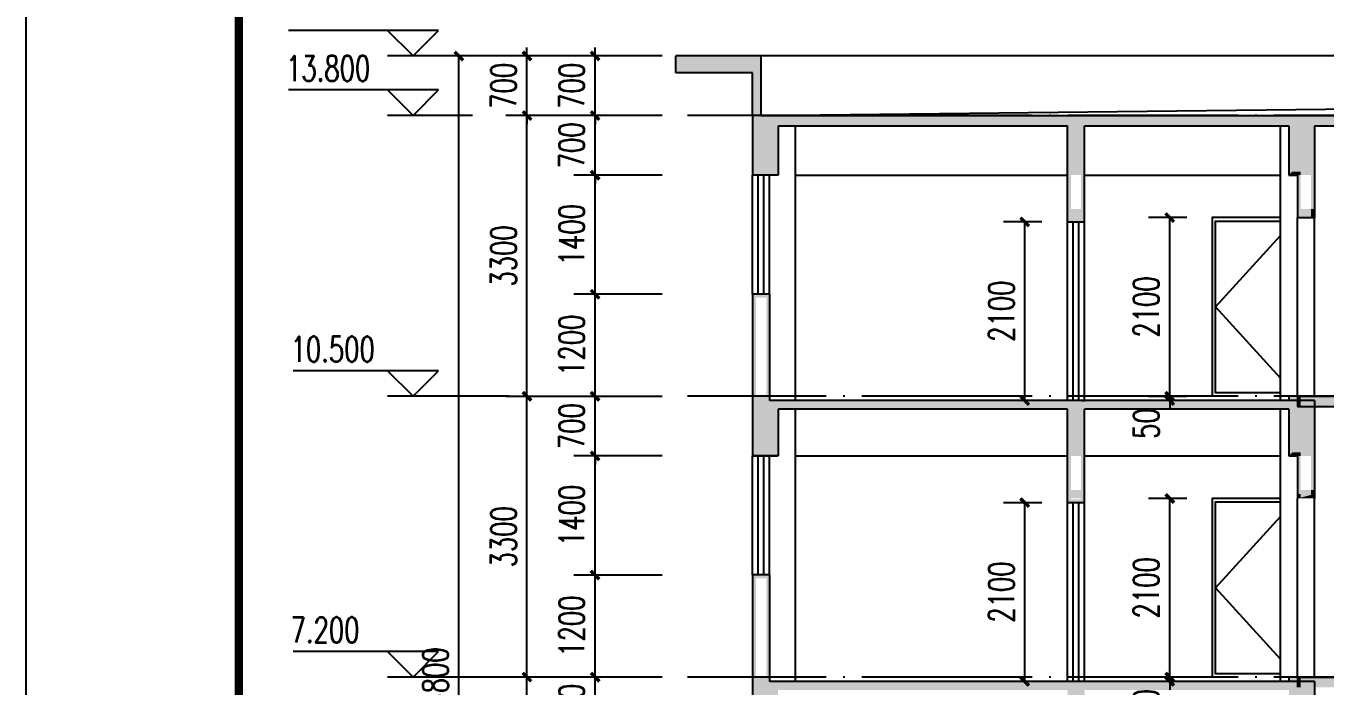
# Model space of a CAD drawing. Extents: x 5904849 to 6011887, y -826029 to -177002.
# Drawn here: x 5904849 to 5920110, y -695961 to -688203 of the extents above; entities that cross this region are included whole.
import ezdxf

# ---------------------------------------------------------------- set-up
doc = ezdxf.new("R2010")
doc.units = 0
doc.header["$LTSCALE"] = 1000
doc.header["$MEASUREMENT"] = 0
doc.linetypes.add('DOTE', pattern=[2.42, 2, -0.2, 0.02, -0.2])
doc.layers.get('0').update_dxf_attribs({"linetype": 'CONTINUOUS'})
doc.layers.get('Defpoints').update_dxf_attribs({"linetype": 'CONTINUOUS'})
for name, color, linetype in [('DIM_ELEV', 3, 'CONTINUOUS'), ('DOTE', 252, 'CONTINUOUS'), ('PUB_DIM', 3, 'CONTINUOUS'), ('PUB_TEXT', 7, 'CONTINUOUS'), ('PUB_TITLE', 4, 'CONTINUOUS'), ('PUB_WALL', 9, 'CONTINUOUS'), ('WALL', 2, 'CONTINUOUS'), ('WINDOW', 4, 'CONTINUOUS'), ('填充', 251, 'CONTINUOUS')]:
    doc.layers.add(name, color=color, linetype=linetype)
doc.styles.add('_TCH_DIM', font='SIMPLEX', dxfattribs={"bigfont": 'GBCBIG'})
doc.styles.add('_TCH_DIM_T3', font='SIMPLEX', dxfattribs={"width": 0.705882, "bigfont": 'GBCBIG'})
doc.dimstyles.new('_TCH_ARCH&&100', dxfattribs={"dimtxt": 297.5, "dimasz": 100, "dimexe": 250, "dimexo": 300, "dimgap": 126.25, "dimtad": 1, "dimdec": 0, "dimzin": 0, "dimdsep": 46, "dimtxsty": '_TCH_DIM_T3', "dimblk": 'ARCHTICK', "dimcen": 0.09, "dimclrt": 7, "dimazin": 2, "dimtfac": 1, "dimtdec": 0, "dimtix": 1, "dimtmove": 2, "dimatfit": 3, "dimfxl": 0, "dimtolj": 1, "dimtzin": 0, "dimarcsym": 0})

# ---------------------------------------------------------------- blocks, each defined once
blk = doc.blocks.new('_ArchTick')
at = {"color": 0, "linetype": 'ByBlock', "const_width": 0.4}
blk.add_lwpolyline([(-0.5, -0.5), (0.5, 0.5)], dxfattribs=at)
blk = doc.blocks.new('*D599')
at = {"layer": 'Defpoints', "color": 0}
for p in [(5918286, -695856), (5918788, -695856), (5918788, -695906)]:
    blk.add_point(p, dxfattribs=at)
at = {"layer": 'PUB_DIM', "color": 0, "lineweight": -2}
for p, q in [((5918488, -695856), (5918036, -695856)), ((5918286, -695856), (5918286, -695756)), ((5918286, -695906), (5918286, -695856)), ((5918488, -695906), (5918036, -695906)), ((5918286, -695906), (5918286, -696006))]:
    blk.add_line(p, q, dxfattribs=at)
at = {"layer": 'PUB_DIM', "color": 0, "lineweight": -2, "xscale": 100, "yscale": 100, "zscale": 100}
for p, rotation in [((5918286, -695856), 270), ((5918286, -695906), 90)]:
    blk.add_blockref('_ArchTick', p, dxfattribs=dict(at, rotation=rotation))
at = {"layer": 'PUB_DIM', "color": 7, "insert": (5918011, -696176), "char_height": 297.5, "attachment_point": 5, "rotation": 90, "style": '_TCH_DIM_T3'}
blk.add_mtext('\\A1;50', dxfattribs=at)
blk = doc.blocks.new('*D600')
at = {"layer": 'Defpoints', "color": 0}
for p in [(5918286, -693756), (5918788, -693756), (5918788, -695856)]:
    blk.add_point(p, dxfattribs=at)
at = {"layer": 'PUB_DIM', "color": 0, "lineweight": -2}
for p, q in [((5918488, -693756), (5918036, -693756)), ((5918286, -695856), (5918286, -693756)), ((5918488, -695856), (5918036, -695856))]:
    blk.add_line(p, q, dxfattribs=at)
at = {"layer": 'PUB_DIM', "color": 0, "lineweight": -2, "xscale": 100, "yscale": 100, "zscale": 100}
for p, rotation in [((5918286, -693756), 90), ((5918286, -695856), 270)]:
    blk.add_blockref('_ArchTick', p, dxfattribs=dict(at, rotation=rotation))
at = {"layer": 'PUB_DIM', "color": 7, "insert": (5918011, -694806), "char_height": 297.5, "attachment_point": 5, "rotation": 90, "style": '_TCH_DIM_T3'}
blk.add_mtext('\\A1;2100', dxfattribs=at)
blk = doc.blocks.new('*D601')
at = {"layer": 'Defpoints', "color": 0}
for p in [(5918286, -692556), (5918788, -692556), (5918788, -692606)]:
    blk.add_point(p, dxfattribs=at)
at = {"layer": 'PUB_DIM', "color": 0, "lineweight": -2}
for p, q in [((5918286, -692556), (5918286, -692456)), ((5918488, -692556), (5918036, -692556)), ((5918488, -692606), (5918036, -692606)), ((5918286, -692606), (5918286, -692556)), ((5918286, -692606), (5918286, -692706))]:
    blk.add_line(p, q, dxfattribs=at)
at = {"layer": 'PUB_DIM', "color": 0, "lineweight": -2, "xscale": 100, "yscale": 100, "zscale": 100}
for p, rotation in [((5918286, -692556), 270), ((5918286, -692606), 90)]:
    blk.add_blockref('_ArchTick', p, dxfattribs=dict(at, rotation=rotation))
at = {"layer": 'PUB_DIM', "color": 7, "insert": (5918011, -692876), "char_height": 297.5, "attachment_point": 5, "rotation": 90, "style": '_TCH_DIM_T3'}
blk.add_mtext('\\A1;50', dxfattribs=at)
blk = doc.blocks.new('*D602')
at = {"layer": 'Defpoints', "color": 0}
for p in [(5918286, -690456), (5918788, -690456), (5918788, -692556)]:
    blk.add_point(p, dxfattribs=at)
at = {"layer": 'PUB_DIM', "color": 0, "lineweight": -2}
for p, q in [((5918488, -690456), (5918036, -690456)), ((5918286, -692556), (5918286, -690456)), ((5918488, -692556), (5918036, -692556))]:
    blk.add_line(p, q, dxfattribs=at)
at = {"layer": 'PUB_DIM', "color": 0, "lineweight": -2, "xscale": 100, "yscale": 100, "zscale": 100}
for p, rotation in [((5918286, -690456), 90), ((5918286, -692556), 270)]:
    blk.add_blockref('_ArchTick', p, dxfattribs=dict(at, rotation=rotation))
at = {"layer": 'PUB_DIM', "color": 7, "insert": (5918011, -691506), "char_height": 297.5, "attachment_point": 5, "rotation": 90, "style": '_TCH_DIM_T3'}
blk.add_mtext('\\A1;2100', dxfattribs=at)
blk = doc.blocks.new('*D607')
at = {"layer": 'Defpoints', "color": 0}
for p in [(5916583, -693806), (5917085, -693806), (5917085, -695906)]:
    blk.add_point(p, dxfattribs=at)
at = {"layer": 'PUB_DIM', "color": 0, "lineweight": -2}
for p, q in [((5916785, -693806), (5916333, -693806)), ((5916583, -695906), (5916583, -693806)), ((5916785, -695906), (5916333, -695906))]:
    blk.add_line(p, q, dxfattribs=at)
at = {"layer": 'PUB_DIM', "color": 0, "lineweight": -2, "xscale": 100, "yscale": 100, "zscale": 100}
for p, rotation in [((5916583, -693806), 90), ((5916583, -695906), 270)]:
    blk.add_blockref('_ArchTick', p, dxfattribs=dict(at, rotation=rotation))
at = {"layer": 'PUB_DIM', "color": 7, "insert": (5916308, -694856), "char_height": 297.5, "attachment_point": 5, "rotation": 90, "style": '_TCH_DIM_T3'}
blk.add_mtext('\\A1;2100', dxfattribs=at)
blk = doc.blocks.new('*D608')
at = {"layer": 'Defpoints', "color": 0}
for p in [(5916583, -690506), (5917085, -690506), (5917085, -692606)]:
    blk.add_point(p, dxfattribs=at)
at = {"layer": 'PUB_DIM', "color": 0, "lineweight": -2}
for p, q in [((5916785, -690506), (5916333, -690506)), ((5916583, -692606), (5916583, -690506)), ((5916785, -692606), (5916333, -692606))]:
    blk.add_line(p, q, dxfattribs=at)
at = {"layer": 'PUB_DIM', "color": 0, "lineweight": -2, "xscale": 100, "yscale": 100, "zscale": 100}
for p, rotation in [((5916583, -690506), 90), ((5916583, -692606), 270)]:
    blk.add_blockref('_ArchTick', p, dxfattribs=dict(at, rotation=rotation))
at = {"layer": 'PUB_DIM', "color": 7, "insert": (5916308, -691556), "char_height": 297.5, "attachment_point": 5, "rotation": 90, "style": '_TCH_DIM_T3'}
blk.add_mtext('\\A1;2100', dxfattribs=at)
blk = doc.blocks.new('*D641')
at = {"layer": 'Defpoints', "color": 0}
for p in [(5911535, -688556), (5912623, -688556), (5912623, -689256)]:
    blk.add_point(p, dxfattribs=at)
at = {"layer": 'PUB_DIM', "color": 0, "lineweight": -2}
for p, q in [((5912323, -688556), (5911285, -688556)), ((5911535, -688556), (5911535, -688456)), ((5911535, -689256), (5911535, -688556)), ((5912323, -689256), (5911285, -689256)), ((5911535, -689256), (5911535, -689356))]:
    blk.add_line(p, q, dxfattribs=at)
at = {"layer": 'PUB_DIM', "color": 0, "lineweight": -2, "xscale": 100, "yscale": 100, "zscale": 100}
for p, rotation in [((5911535, -688556), 270), ((5911535, -689256), 90)]:
    blk.add_blockref('_ArchTick', p, dxfattribs=dict(at, rotation=rotation))
at = {"layer": 'PUB_DIM', "color": 7, "insert": (5911260, -688906), "char_height": 297.5, "attachment_point": 5, "rotation": 90, "style": '_TCH_DIM_T3'}
blk.add_mtext('\\A1;700', dxfattribs=at)
blk = doc.blocks.new('*D642')
at = {"layer": 'Defpoints', "color": 0}
for p in [(5911535, -689256), (5912623, -689256), (5912623, -689956)]:
    blk.add_point(p, dxfattribs=at)
at = {"layer": 'PUB_DIM', "color": 0, "lineweight": -2}
for p, q in [((5911535, -689256), (5911535, -689156)), ((5912323, -689256), (5911285, -689256)), ((5911535, -689956), (5911535, -689256)), ((5912323, -689956), (5911285, -689956)), ((5911535, -689956), (5911535, -690056))]:
    blk.add_line(p, q, dxfattribs=at)
at = {"layer": 'PUB_DIM', "color": 0, "lineweight": -2, "xscale": 100, "yscale": 100, "zscale": 100}
for p, rotation in [((5911535, -689256), 270), ((5911535, -689956), 90)]:
    blk.add_blockref('_ArchTick', p, dxfattribs=dict(at, rotation=rotation))
at = {"layer": 'PUB_DIM', "color": 7, "insert": (5911260, -689606), "char_height": 297.5, "attachment_point": 5, "rotation": 90, "style": '_TCH_DIM_T3'}
blk.add_mtext('\\A1;700', dxfattribs=at)
blk = doc.blocks.new('*D643')
at = {"layer": 'Defpoints', "color": 0}
for p in [(5911535, -689956), (5912623, -689956), (5912623, -691356)]:
    blk.add_point(p, dxfattribs=at)
at = {"layer": 'PUB_DIM', "color": 0, "lineweight": -2}
for p, q in [((5912323, -689956), (5911285, -689956)), ((5911535, -691356), (5911535, -689956)), ((5912323, -691356), (5911285, -691356))]:
    blk.add_line(p, q, dxfattribs=at)
at = {"layer": 'PUB_DIM', "color": 0, "lineweight": -2, "xscale": 100, "yscale": 100, "zscale": 100}
for p, rotation in [((5911535, -689956), 90), ((5911535, -691356), 270)]:
    blk.add_blockref('_ArchTick', p, dxfattribs=dict(at, rotation=rotation))
at = {"layer": 'PUB_DIM', "color": 7, "insert": (5911260, -690656), "char_height": 297.5, "attachment_point": 5, "rotation": 90, "style": '_TCH_DIM_T3'}
blk.add_mtext('\\A1;1400', dxfattribs=at)
blk = doc.blocks.new('*D644')
at = {"layer": 'Defpoints', "color": 0}
for p in [(5911535, -691356), (5912623, -691356), (5912623, -692556)]:
    blk.add_point(p, dxfattribs=at)
at = {"layer": 'PUB_DIM', "color": 0, "lineweight": -2}
for p, q in [((5912323, -691356), (5911285, -691356)), ((5911535, -692556), (5911535, -691356)), ((5912323, -692556), (5911285, -692556))]:
    blk.add_line(p, q, dxfattribs=at)
at = {"layer": 'PUB_DIM', "color": 0, "lineweight": -2, "xscale": 100, "yscale": 100, "zscale": 100}
for p, rotation in [((5911535, -691356), 90), ((5911535, -692556), 270)]:
    blk.add_blockref('_ArchTick', p, dxfattribs=dict(at, rotation=rotation))
at = {"layer": 'PUB_DIM', "color": 7, "insert": (5911260, -691956), "char_height": 297.5, "attachment_point": 5, "rotation": 90, "style": '_TCH_DIM_T3'}
blk.add_mtext('\\A1;1200', dxfattribs=at)
blk = doc.blocks.new('*D645')
at = {"layer": 'Defpoints', "color": 0}
for p in [(5911535, -692556), (5912623, -692556), (5912623, -693256)]:
    blk.add_point(p, dxfattribs=at)
at = {"layer": 'PUB_DIM', "color": 0, "lineweight": -2}
for p, q in [((5911535, -692556), (5911535, -692456)), ((5912323, -692556), (5911285, -692556)), ((5911535, -693256), (5911535, -692556)), ((5912323, -693256), (5911285, -693256)), ((5911535, -693256), (5911535, -693356))]:
    blk.add_line(p, q, dxfattribs=at)
at = {"layer": 'PUB_DIM', "color": 0, "lineweight": -2, "xscale": 100, "yscale": 100, "zscale": 100}
for p, rotation in [((5911535, -692556), 270), ((5911535, -693256), 90)]:
    blk.add_blockref('_ArchTick', p, dxfattribs=dict(at, rotation=rotation))
at = {"layer": 'PUB_DIM', "color": 7, "insert": (5911260, -692906), "char_height": 297.5, "attachment_point": 5, "rotation": 90, "style": '_TCH_DIM_T3'}
blk.add_mtext('\\A1;700', dxfattribs=at)
blk = doc.blocks.new('*D646')
at = {"layer": 'Defpoints', "color": 0}
for p in [(5911535, -693256), (5912623, -693256), (5912623, -694656)]:
    blk.add_point(p, dxfattribs=at)
at = {"layer": 'PUB_DIM', "color": 0, "lineweight": -2}
for p, q in [((5912323, -693256), (5911285, -693256)), ((5911535, -694656), (5911535, -693256)), ((5912323, -694656), (5911285, -694656))]:
    blk.add_line(p, q, dxfattribs=at)
at = {"layer": 'PUB_DIM', "color": 0, "lineweight": -2, "xscale": 100, "yscale": 100, "zscale": 100}
for p, rotation in [((5911535, -693256), 90), ((5911535, -694656), 270)]:
    blk.add_blockref('_ArchTick', p, dxfattribs=dict(at, rotation=rotation))
at = {"layer": 'PUB_DIM', "color": 7, "insert": (5911260, -693956), "char_height": 297.5, "attachment_point": 5, "rotation": 90, "style": '_TCH_DIM_T3'}
blk.add_mtext('\\A1;1400', dxfattribs=at)
blk = doc.blocks.new('*D647')
at = {"layer": 'Defpoints', "color": 0}
for p in [(5911535, -694656), (5912623, -694656), (5912623, -695856)]:
    blk.add_point(p, dxfattribs=at)
at = {"layer": 'PUB_DIM', "color": 0, "lineweight": -2}
for p, q in [((5912323, -694656), (5911285, -694656)), ((5911535, -695856), (5911535, -694656)), ((5912323, -695856), (5911285, -695856))]:
    blk.add_line(p, q, dxfattribs=at)
at = {"layer": 'PUB_DIM', "color": 0, "lineweight": -2, "xscale": 100, "yscale": 100, "zscale": 100}
for p, rotation in [((5911535, -694656), 90), ((5911535, -695856), 270)]:
    blk.add_blockref('_ArchTick', p, dxfattribs=dict(at, rotation=rotation))
at = {"layer": 'PUB_DIM', "color": 7, "insert": (5911260, -695256), "char_height": 297.5, "attachment_point": 5, "rotation": 90, "style": '_TCH_DIM_T3'}
blk.add_mtext('\\A1;1200', dxfattribs=at)
blk = doc.blocks.new('*D648')
at = {"layer": 'Defpoints', "color": 0}
for p in [(5911535, -695856), (5912623, -695856), (5912623, -696556)]:
    blk.add_point(p, dxfattribs=at)
at = {"layer": 'PUB_DIM', "color": 0, "lineweight": -2}
for p, q in [((5912323, -695856), (5911285, -695856)), ((5911535, -695856), (5911535, -695756)), ((5911535, -696556), (5911535, -695856)), ((5912323, -696556), (5911285, -696556)), ((5911535, -696556), (5911535, -696656))]:
    blk.add_line(p, q, dxfattribs=at)
at = {"layer": 'PUB_DIM', "color": 0, "lineweight": -2, "xscale": 100, "yscale": 100, "zscale": 100}
for p, rotation in [((5911535, -695856), 270), ((5911535, -696556), 90)]:
    blk.add_blockref('_ArchTick', p, dxfattribs=dict(at, rotation=rotation))
at = {"layer": 'PUB_DIM', "color": 7, "insert": (5911260, -696206), "char_height": 297.5, "attachment_point": 5, "rotation": 90, "style": '_TCH_DIM_T3'}
blk.add_mtext('\\A1;700', dxfattribs=at)
blk = doc.blocks.new('*D655')
at = {"layer": 'Defpoints', "color": 0}
for p in [(5909935, -688556), (5912623, -688556), (5912623, -703356)]:
    blk.add_point(p, dxfattribs=at)
at = {"layer": 'PUB_DIM', "color": 0, "lineweight": -2}
for p, q in [((5912323, -688556), (5909685, -688556)), ((5909935, -703356), (5909935, -688556)), ((5912323, -703356), (5909685, -703356))]:
    blk.add_line(p, q, dxfattribs=at)
at = {"layer": 'PUB_DIM', "color": 0, "lineweight": -2, "xscale": 100, "yscale": 100, "zscale": 100}
for p, rotation in [((5909935, -688556), 90), ((5909935, -703356), 270)]:
    blk.add_blockref('_ArchTick', p, dxfattribs=dict(at, rotation=rotation))
at = {"layer": 'PUB_DIM', "color": 7, "insert": (5909660, -695956), "char_height": 297.5, "attachment_point": 5, "rotation": 90, "style": '_TCH_DIM_T3'}
blk.add_mtext('\\A1;14800', dxfattribs=at)
blk = doc.blocks.new('*D656')
at = {"layer": 'Defpoints', "color": 0}
for p in [(5910735, -688556), (5912623, -688556), (5912623, -689256)]:
    blk.add_point(p, dxfattribs=at)
at = {"layer": 'PUB_DIM', "color": 0, "lineweight": -2}
for p, q in [((5912323, -688556), (5910485, -688556)), ((5910735, -688556), (5910735, -688456)), ((5910735, -689256), (5910735, -688556)), ((5912323, -689256), (5910485, -689256)), ((5910735, -689256), (5910735, -689356))]:
    blk.add_line(p, q, dxfattribs=at)
at = {"layer": 'PUB_DIM', "color": 0, "lineweight": -2, "xscale": 100, "yscale": 100, "zscale": 100}
for p, rotation in [((5910735, -688556), 270), ((5910735, -689256), 90)]:
    blk.add_blockref('_ArchTick', p, dxfattribs=dict(at, rotation=rotation))
at = {"layer": 'PUB_DIM', "color": 7, "insert": (5910460, -688906), "char_height": 297.5, "attachment_point": 5, "rotation": 90, "style": '_TCH_DIM_T3'}
blk.add_mtext('\\A1;700', dxfattribs=at)
blk = doc.blocks.new('*D657')
at = {"layer": 'Defpoints', "color": 0}
for p in [(5910735, -689256), (5912623, -689256), (5912623, -692556)]:
    blk.add_point(p, dxfattribs=at)
at = {"layer": 'PUB_DIM', "color": 0, "lineweight": -2}
for p, q in [((5912323, -689256), (5910485, -689256)), ((5910735, -692556), (5910735, -689256)), ((5912323, -692556), (5910485, -692556))]:
    blk.add_line(p, q, dxfattribs=at)
at = {"layer": 'PUB_DIM', "color": 0, "lineweight": -2, "xscale": 100, "yscale": 100, "zscale": 100}
for p, rotation in [((5910735, -689256), 90), ((5910735, -692556), 270)]:
    blk.add_blockref('_ArchTick', p, dxfattribs=dict(at, rotation=rotation))
at = {"layer": 'PUB_DIM', "color": 7, "insert": (5910460, -690906), "char_height": 297.5, "attachment_point": 5, "rotation": 90, "style": '_TCH_DIM_T3'}
blk.add_mtext('\\A1;3300', dxfattribs=at)
blk = doc.blocks.new('*D658')
at = {"layer": 'Defpoints', "color": 0}
for p in [(5910735, -692556), (5912623, -692556), (5912623, -695856)]:
    blk.add_point(p, dxfattribs=at)
at = {"layer": 'PUB_DIM', "color": 0, "lineweight": -2}
for p, q in [((5912323, -692556), (5910485, -692556)), ((5910735, -695856), (5910735, -692556)), ((5912323, -695856), (5910485, -695856))]:
    blk.add_line(p, q, dxfattribs=at)
at = {"layer": 'PUB_DIM', "color": 0, "lineweight": -2, "xscale": 100, "yscale": 100, "zscale": 100}
for p, rotation in [((5910735, -692556), 90), ((5910735, -695856), 270)]:
    blk.add_blockref('_ArchTick', p, dxfattribs=dict(at, rotation=rotation))
at = {"layer": 'PUB_DIM', "color": 7, "insert": (5910460, -694206), "char_height": 297.5, "attachment_point": 5, "rotation": 90, "style": '_TCH_DIM_T3'}
blk.add_mtext('\\A1;3300', dxfattribs=at)
blk = doc.blocks.new('*D659')
at = {"layer": 'Defpoints', "color": 0}
for p in [(5910735, -695856), (5912623, -695856), (5912623, -699156)]:
    blk.add_point(p, dxfattribs=at)
at = {"layer": 'PUB_DIM', "color": 0, "lineweight": -2}
for p, q in [((5912323, -695856), (5910485, -695856)), ((5910735, -699156), (5910735, -695856)), ((5912323, -699156), (5910485, -699156))]:
    blk.add_line(p, q, dxfattribs=at)
at = {"layer": 'PUB_DIM', "color": 0, "lineweight": -2, "xscale": 100, "yscale": 100, "zscale": 100}
for p, rotation in [((5910735, -695856), 90), ((5910735, -699156), 270)]:
    blk.add_blockref('_ArchTick', p, dxfattribs=dict(at, rotation=rotation))
at = {"layer": 'PUB_DIM', "color": 7, "insert": (5910460, -697506), "char_height": 297.5, "attachment_point": 5, "rotation": 90, "style": '_TCH_DIM_T3'}
blk.add_mtext('\\A1;3300', dxfattribs=at)

msp = doc.modelspace()

# ---------------------------------------------------------------- hatches: boundary and pattern name
at = {"layer": 'PUB_WALL', "linetype": 'ByBlock'}
for points in [[(5913485.3, -688555.6), (5912485.3, -688555.6), (5912485.3, -688595.6), (5913445.3, -688595.6)], [(5912485.3, -688755.6), (5912485.3, -688555.6), (5912525.3, -688555.6), (5912525.3, -688755.6)], [(5913485.3, -689255.6), (5913485.3, -688555.6), (5913445.3, -688595.6), (5913445.3, -689295.6)], [(5913385.3, -688755.6), (5912485.3, -688755.6), (5912485.3, -688715.6), (5913425.3, -688715.6)], [(5913385.3, -689255.6), (5913385.3, -688755.6), (5913425.3, -688715.6), (5913425.3, -689255.6)], [(5913385.3, -689255.6), (5913385.3, -689955.6), (5913425.3, -689955.6), (5913425.3, -689255.6)], [(5913485.3, -689255.6), (5917185.3, -689255.6), (5917185.3, -689295.6), (5913445.3, -689295.6)], [(5917185.3, -689255.6), (5919785.3, -689255.6), (5919785.3, -689295.6), (5917185.3, -689295.6)], [(5919785.3, -689255.6), (5922185.3, -689255.6), (5922185.3, -689295.6), (5919785.3, -689295.6)], [(5913685.3, -689375.6), (5913685.3, -689955.6), (5913645.3, -689955.6), (5913645.3, -689335.6)], [(5913685.3, -689375.6), (5917085.3, -689375.6), (5917125.3, -689335.6), (5913645.3, -689335.6)], [(5917085.3, -690505.6), (5917085.3, -689375.6), (5917125.3, -689335.6), (5917125.3, -690505.6)], [(5917285.3, -689375.6), (5919685.3, -689375.6), (5919725.3, -689335.6), (5917245.3, -689335.6)], [(5917285.3, -690505.6), (5917285.3, -689375.6), (5917245.3, -689335.6), (5917245.3, -690505.6)], [(5919685.3, -689375.6), (5919685.3, -689955.6), (5919725.3, -689915.6), (5919725.3, -689335.6)], [(5919985.3, -689375.6), (5919985.3, -689955.6), (5919945.3, -689955.6), (5919945.3, -689335.6)], [(5919985.3, -689375.6), (5921985.3, -689375.6), (5922025.3, -689335.6), (5919945.3, -689335.6)], [(5913685.3, -689955.6), (5913385.3, -689955.6), (5913385.3, -689915.6), (5913685.3, -689915.6)], [(5919685.3, -689955.6), (5919825.3, -689955.6), (5919825.3, -689915.6), (5919725.3, -689915.6)], [(5919785.3, -689955.6), (5919785.3, -690455.6), (5919825.3, -690415.6), (5919825.3, -689955.6)], [(5919985.3, -689955.6), (5919985.3, -690355.6), (5919945.3, -690395.6), (5919945.3, -689955.6)], [(5919985.3, -690355.6), (5919985.3, -690355.6), (5919985.3, -690395.6), (5919945.3, -690395.6)], [(5919985.3, -690355.6), (5919985.3, -690455.6), (5919945.3, -690455.6), (5919945.3, -690355.6)], [(5917085.3, -690505.6), (5917285.3, -690505.6), (5917285.3, -690465.6), (5917085.3, -690465.6)], [(5919785.3, -690455.6), (5919985.3, -690455.6), (5919985.3, -690415.6), (5919825.3, -690415.6)], [(5913385.3, -691355.6), (5913385.3, -692655.6), (5913425.3, -692655.6), (5913425.3, -691355.6)], [(5913585.3, -691355.6), (5913385.3, -691355.6), (5913385.3, -691395.6), (5913585.3, -691395.6)], [(5913585.3, -691355.6), (5913585.3, -692605.6), (5913545.3, -692645.6), (5913545.3, -691355.6)], [(5913385.3, -692655.6), (5913385.3, -693255.6), (5913425.3, -693255.6), (5913425.3, -692655.6)], [(5917185.3, -692605.6), (5913585.3, -692605.6), (5913545.3, -692645.6), (5917185.3, -692645.6)], [(5917085.3, -692705.6), (5913685.3, -692705.6), (5913645.3, -692665.6), (5917125.3, -692665.6)], [(5913685.3, -692705.6), (5913685.3, -693255.6), (5913645.3, -693255.6), (5913645.3, -692665.6)], [(5917085.3, -693805.6), (5917085.3, -692705.6), (5917125.3, -692665.6), (5917125.3, -693805.6)], [(5919985.3, -692605.6), (5917185.3, -692605.6), (5917185.3, -692645.6), (5919945.3, -692645.6)], [(5917285.3, -693805.6), (5917285.3, -692705.6), (5917245.3, -692665.6), (5917245.3, -693805.6)], [(5919685.3, -692705.6), (5917285.3, -692705.6), (5917245.3, -692665.6), (5919725.3, -692665.6)], [(5919685.3, -692705.6), (5919685.3, -693255.6), (5919725.3, -693215.6), (5919725.3, -692665.6)], [(5919785.3, -692555.6), (5922185.3, -692555.6), (5922185.3, -692595.6), (5919785.3, -692595.6)], [(5919785.3, -692555.6), (5919785.3, -692675.6), (5919825.3, -692675.6), (5919825.3, -692555.6)], [(5919785.3, -692675.6), (5921985.3, -692675.6), (5922025.3, -692635.6), (5919785.3, -692635.6)], [(5919985.3, -692605.6), (5919985.3, -693255.6), (5919945.3, -693255.6), (5919945.3, -692645.6)], [(5913685.3, -693255.6), (5913385.3, -693255.6), (5913385.3, -693215.6), (5913685.3, -693215.6)], [(5919685.3, -693255.6), (5919825.3, -693255.6), (5919825.3, -693215.6), (5919725.3, -693215.6)], [(5919785.3, -693255.6), (5919785.3, -693705.6), (5919825.3, -693705.6), (5919825.3, -693255.6)], [(5919985.3, -693255.6), (5919985.3, -693655.6), (5919945.3, -693695.6), (5919945.3, -693255.6)], [(5919785.3, -693755.4), (5919785.3, -693755.6), (5919745.3, -693755.6), (5919745.3, -693755.3)], [(5919785.2, -693755.4), (5919785.3, -693755.4), (5919945.3, -693755.6), (5919945.3, -693715.6)], [(5919785.3, -693705.6), (5919785.3, -693755.6), (5919825.3, -693755.6), (5919825.3, -693705.6)], [(5919985.3, -693655.6), (5919985.3, -693655.6), (5919985.3, -693695.6), (5919945.3, -693695.6)], [(5919985.3, -693655.6), (5919985.3, -693755.6), (5919945.3, -693755.6), (5919945.3, -693655.6)], [(5919985.3, -693755.6), (5919985.3, -693755.6), (5919985.3, -693715.6), (5919945.3, -693715.6)], [(5917085.3, -693805.6), (5917285.3, -693805.6), (5917285.3, -693765.6), (5917085.3, -693765.6)], [(5913385.3, -694655.6), (5913385.3, -695955.6), (5913425.3, -695955.6), (5913425.3, -694655.6)], [(5913585.3, -694655.6), (5913385.3, -694655.6), (5913385.3, -694695.6), (5913585.3, -694695.6)], [(5913585.3, -694655.6), (5913585.3, -695905.6), (5913545.3, -695945.6), (5913545.3, -694655.6)], [(5919785.3, -695855.6), (5922185.3, -695855.6), (5922185.3, -695895.6), (5919785.3, -695895.6)], [(5919785.3, -695855.6), (5919785.3, -695975.6), (5919825.3, -695975.6), (5919825.3, -695855.6)], [(5913385.3, -695955.6), (5913385.3, -696555.6), (5913425.3, -696555.6), (5913425.3, -695955.6)], [(5917185.3, -695905.6), (5913585.3, -695905.6), (5913545.3, -695945.6), (5917185.3, -695945.6)], [(5919985.3, -695905.6), (5917185.3, -695905.6), (5917185.3, -695945.6), (5919945.3, -695945.6)], [(5919785.3, -695975.6), (5921985.3, -695975.6), (5922025.3, -695935.6), (5919785.3, -695935.6)], [(5919985.3, -695905.6), (5919985.3, -696555.6), (5919945.3, -696555.6), (5919945.3, -695945.6)]]:
    msp.add_hatch(color=256, dxfattribs=at).paths.add_polyline_path(points)
at = {"layer": '填充', "linetype": 'ByBlock'}
h = msp.add_hatch(color=256, dxfattribs=at)
h.dxf.hatch_style = 1
h.paths.add_polyline_path([(5913485.3, -688555.6), (5912485.3, -688555.6), (5912485.3, -688755.6), (5913385.3, -688755.6), (5913385.3, -689255.6), (5913485.3, -689255.6)])
h.paths.add_polyline_path([(5913485.3, -689255.6), (5913385.3, -689255.6), (5913385.3, -689955.6), (5913485.3, -689955.6)])
h.paths.add_polyline_path([(5919785.3, -689255.6), (5913485.3, -689255.6), (5913485.3, -689955.6), (5913685.3, -689955.6), (5913685.3, -689375.6), (5917085.3, -689375.6), (5917085.3, -689955.6), (5917285.3, -689955.6), (5917285.3, -689375.6), (5919685.3, -689375.6), (5919685.3, -689955.6), (5919785.3, -689955.6)])
h.paths.add_polyline_path([(5922185.3, -689255.6), (5919785.3, -689255.6), (5919785.3, -689955.6), (5919985.3, -689955.6), (5919985.3, -689375.6), (5921985.3, -689375.6), (5921985.3, -689955.6), (5922185.3, -689955.6)])
h.paths.add_polyline_path([(5928385.3, -689255.6), (5922185.3, -689255.6), (5922185.3, -689955.6), (5922285.3, -689955.6), (5922285.3, -689375.6), (5928285.3, -689375.6), (5928285.3, -689955.6), (5928385.3, -689955.6)])
h.paths.add_polyline_path([(5928585.3, -689255.6), (5928385.3, -689255.6), (5928385.3, -689955.6), (5928585.3, -689955.6)])
h.paths.add_polyline_path([(5929485.3, -688555.6), (5928485.3, -688555.6), (5928485.3, -689255.6), (5928585.3, -689255.6), (5928585.3, -688755.6), (5929485.3, -688755.6)])
h = msp.add_hatch(color=256, dxfattribs=at)
h.dxf.hatch_style = 1
h.paths.add_polyline_path([(5917285.3, -690355.6), (5917085.3, -690355.6), (5917085.3, -690505.6), (5917285.3, -690505.6)])
h.paths.add_polyline_path([(5919985.3, -690355.6), (5919785.3, -690355.6), (5919785.3, -690455.6), (5919985.3, -690455.6)])
h = msp.add_hatch(color=256, dxfattribs=at)
h.dxf.hatch_style = 1
h.paths.add_polyline_path([(5913685.3, -692705.6), (5917085.3, -692705.6), (5917085.3, -693255.6), (5917285.3, -693255.6), (5917285.3, -692705.6), (5919685.3, -692705.6), (5919685.3, -693255.6), (5919785.3, -693255.6), (5919785.3, -692555.6), (5919685.3, -692555.6), (5919685.3, -692605.6), (5917285.3, -692605.6), (5917255.3, -692605.6), (5917113.9, -692605.6), (5917085.3, -692605.6), (5913585.3, -692605.6), (5913585.3, -692555.6), (5913485.3, -692555.6), (5913485.3, -693255.6), (5913685.3, -693255.6)])
h.paths.add_polyline_path([(5913485.3, -692555.6), (5913385.3, -692555.6), (5913385.3, -693155.6), (5913385.3, -693255.6), (5913485.3, -693255.6)])
h.paths.add_polyline_path([(5919985.3, -692675.6), (5921985.3, -692675.6), (5921985.3, -693255.6), (5922185.3, -693255.6), (5922185.3, -692555.6), (5919785.3, -692555.6), (5919785.3, -693255.6), (5919985.3, -693255.6)])
h.paths.add_polyline_path([(5919985.3, -693655.6), (5919785.3, -693655.6), (5919785.3, -693755.6), (5919985.3, -693755.6)])
h.paths.add_polyline_path([(5917285.3, -693655.6), (5917085.3, -693655.6), (5917085.3, -693755.6), (5917285.3, -693755.6)])
h.paths.add_polyline_path([(5922185.3, -693655.6), (5921985.3, -693655.6), (5921985.3, -693755.6), (5922185.3, -693755.6)])
h.paths.add_polyline_path([(5928485.3, -692555.6), (5922185.3, -692555.6), (5922185.3, -693255.6), (5922285.3, -693255.6), (5922285.3, -692675.6), (5928285.3, -692675.6), (5928285.3, -693255.6), (5928485.3, -693255.6)])
h.paths.add_polyline_path([(5928585.3, -692555.6), (5928485.3, -692555.6), (5928485.3, -693255.6), (5928585.3, -693255.6), (5928585.3, -693155.6)])
h = msp.add_hatch(color=256, dxfattribs=at)
h.dxf.hatch_style = 1
h.paths.add_polyline_path([(5913685.3, -696005.6), (5917085.3, -696005.6), (5917085.3, -696555.6), (5917285.3, -696555.6), (5917285.3, -696005.6), (5919685.3, -696005.6), (5919685.3, -696555.6), (5919785.3, -696555.6), (5919785.3, -695855.6), (5919685.3, -695855.6), (5919685.3, -695905.6), (5917285.3, -695905.6), (5917256.7, -695905.6), (5917118.6, -695905.6), (5917085.3, -695905.6), (5913585.3, -695905.6), (5913585.3, -695855.6), (5913485.3, -695855.6), (5913485.3, -696555.6), (5913685.3, -696555.6)])
h.paths.add_polyline_path([(5913485.3, -695855.6), (5913385.3, -695855.6), (5913385.3, -696455.6), (5913385.3, -696555.6), (5913485.3, -696555.6)])
h.paths.add_polyline_path([(5919985.3, -695975.6), (5921985.3, -695975.6), (5921985.3, -696555.6), (5922185.3, -696555.6), (5922185.3, -695855.6), (5919785.3, -695855.6), (5919785.3, -696555.6), (5919985.3, -696555.6)])
h.paths.add_polyline_path([(5919985.3, -696955.6), (5919785.3, -696955.6), (5919785.3, -697055.6), (5919985.3, -697055.6)])
h.paths.add_polyline_path([(5917285.3, -696955.6), (5917085.3, -696955.6), (5917085.3, -697055.6), (5917285.3, -697055.6)])
h.paths.add_polyline_path([(5922185.3, -696955.6), (5921985.3, -696955.6), (5921985.3, -697055.6), (5922185.3, -697055.6)])
h.paths.add_polyline_path([(5928485.3, -695855.6), (5922185.3, -695855.6), (5922185.3, -696555.6), (5922285.3, -696555.6), (5922285.3, -695975.6), (5928285.3, -695975.6), (5928285.3, -696555.6), (5928485.3, -696555.6)])
h.paths.add_polyline_path([(5928585.3, -695855.6), (5928485.3, -695855.6), (5928485.3, -696555.6), (5928585.3, -696555.6), (5928585.3, -696455.6)])

# ---------------------------------------------------------------- linework, layer by layer
for p, q in [((5928485.3, -688555.6), (5913485.3, -688555.6)), ((5913485.3, -689255.6), (5921104.2, -689171.7)), ((5913885.3, -689375.6), (5913885.3, -692605.6)), ((5919585.3, -689375.6), (5919585.3, -692605.6)), ((5913885.3, -689955.6), (5917085.3, -689955.6)), ((5917285.3, -689955.6), (5919585.3, -689955.6)), ((5919785.3, -692555.6), (5919785.3, -690455.6)), ((5919985.3, -692555.6), (5919985.3, -690455.6)), ((5913885.3, -692705.6), (5913885.3, -695905.6)), ((5919585.3, -692705.6), (5919585.3, -695905.6)), ((5913385.3, -693255.6), (5913685.3, -693255.6)), ((5913885.3, -693255.6), (5917085.3, -693255.6)), ((5917285.3, -693255.6), (5919585.3, -693255.6)), ((5919785.3, -695855.6), (5919785.3, -693755.6)), ((5919985.3, -695855.6), (5919985.3, -693755.6))]:
    msp.add_line(p, q)
at = {"layer": 'DIM_ELEV'}
for p, q in [((5909696.1, -688255.6), (5907934.3, -688255.6)), ((5909396.1, -688555.6), (5909096.1, -688255.6)), ((5909396.1, -688555.6), (5909696.1, -688255.6)), ((5910096.1, -688555.6), (5909096.1, -688555.6)), ((5909696.1, -688955.6), (5907934.3, -688955.6)), ((5909396.1, -689255.6), (5909096.1, -688955.6)), ((5909396.1, -689255.6), (5909696.1, -688955.6)), ((5910096.1, -689255.6), (5909096.1, -689255.6)), ((5909696.1, -692255.6), (5907987.9, -692255.6)), ((5909396.1, -692555.6), (5909096.1, -692255.6)), ((5909396.1, -692555.6), (5909696.1, -692255.6)), ((5910524.8, -692555.6), (5909096.1, -692555.6)), ((5909696.1, -695555.6), (5907987.9, -695555.6)), ((5909396.1, -695855.6), (5909096.1, -695555.6)), ((5909396.1, -695855.6), (5909696.1, -695555.6)), ((5910524.8, -695855.6), (5909096.1, -695855.6))]:
    msp.add_line(p, q, dxfattribs=at)
at = {"layer": 'DOTE', "linetype": 'DOTE'}
for p, q in [((5931189.4, -689255.6), (5912622.6, -689255.6)), ((5931189.4, -692555.6), (5912622.6, -692555.6)), ((5931189.4, -695855.6), (5912622.6, -695855.6))]:
    msp.add_line(p, q, dxfattribs=at)
at = {"layer": 'PUB_TITLE', "color": 4}
msp.add_lwpolyline([(5904849.4, -725651.3), (5964249.4, -725651.3), (5964249.4, -683651.3), (5904849.4, -683651.3)], close=True, dxfattribs=at)
at = {"layer": 'PUB_TITLE', "color": 4, "const_width": 100}
msp.add_lwpolyline([(5907349.4, -724651.3), (5963249.4, -724651.3), (5963249.4, -684651.3), (5907349.4, -684651.3)], close=True, dxfattribs=at)
at = {"layer": 'WALL', "linetype": 'ByBlock'}
for p, q in [((5913485.3, -688555.6), (5912485.3, -688555.6)), ((5912485.3, -688755.6), (5912485.3, -688555.6)), ((5913485.3, -689255.6), (5913485.3, -688555.6)), ((5913385.3, -688755.6), (5912485.3, -688755.6)), ((5913385.3, -689255.6), (5913385.3, -688755.6)), ((5913385.3, -689255.6), (5913385.3, -689955.6)), ((5913485.3, -689255.6), (5917185.3, -689255.6)), ((5917185.3, -689255.6), (5919785.3, -689255.6)), ((5919785.3, -689255.6), (5922185.3, -689255.6)), ((5913685.3, -689375.6), (5913685.3, -689955.6)), ((5913685.3, -689375.6), (5917085.3, -689375.6)), ((5917085.3, -690505.6), (5917085.3, -689375.6)), ((5917285.3, -689375.6), (5919685.3, -689375.6)), ((5917285.3, -690505.6), (5917285.3, -689375.6)), ((5919685.3, -689375.6), (5919685.3, -689955.6)), ((5919985.3, -689375.6), (5919985.3, -689955.6)), ((5919985.3, -689375.6), (5921985.3, -689375.6)), ((5913685.3, -689955.6), (5913385.3, -689955.6)), ((5919685.3, -689955.6), (5919785.3, -689955.6)), ((5919785.3, -689955.6), (5919785.3, -690455.6)), ((5919985.3, -689955.6), (5919985.3, -690355.6)), ((5919985.3, -690355.6), (5919985.3, -690355.6)), ((5919985.3, -690355.6), (5919985.3, -690455.6)), ((5917085.3, -690505.6), (5917285.3, -690505.6)), ((5919785.3, -690455.6), (5919985.3, -690455.6)), ((5913385.3, -691355.6), (5913385.3, -692655.6)), ((5913585.3, -691355.6), (5913385.3, -691355.6)), ((5913585.3, -691355.6), (5913585.3, -692605.6)), ((5913385.3, -692655.6), (5913385.3, -693255.6)), ((5917185.3, -692605.6), (5913585.3, -692605.6)), ((5919985.3, -692605.6), (5917185.3, -692605.6)), ((5919785.3, -692555.6), (5922185.3, -692555.6)), ((5919785.3, -692555.6), (5919785.3, -692675.6)), ((5919785.3, -692675.6), (5921985.3, -692675.6)), ((5919985.3, -692605.6), (5919985.3, -693255.6)), ((5917085.3, -692705.6), (5913685.3, -692705.6)), ((5913685.3, -692705.6), (5913685.3, -693255.6)), ((5917085.3, -693805.6), (5917085.3, -692705.6)), ((5917285.3, -693805.6), (5917285.3, -692705.6)), ((5919685.3, -692705.6), (5917285.3, -692705.6)), ((5919685.3, -692705.6), (5919685.3, -693255.6)), ((5913685.3, -693255.6), (5913385.3, -693255.6)), ((5919685.3, -693255.6), (5919785.3, -693255.6)), ((5919785.3, -693255.6), (5919785.3, -693705.6)), ((5919985.3, -693255.6), (5919985.3, -693655.6)), ((5919785.2, -693755.4), (5919785.3, -693755.4)), ((5919785.3, -693705.6), (5919785.3, -693755.6)), ((5919785.3, -693755.4), (5919785.3, -693755.6)), ((5919985.3, -693655.6), (5919985.3, -693655.6)), ((5919985.3, -693655.6), (5919985.3, -693755.6)), ((5919985.3, -693755.6), (5919985.3, -693755.6)), ((5917085.3, -693805.6), (5917285.3, -693805.6)), ((5913385.3, -694655.6), (5913385.3, -695955.6)), ((5913585.3, -694655.6), (5913385.3, -694655.6)), ((5913585.3, -694655.6), (5913585.3, -695905.6)), ((5919785.3, -695855.6), (5922185.3, -695855.6)), ((5919785.3, -695855.6), (5919785.3, -695975.6)), ((5913385.3, -695955.6), (5913385.3, -696555.6)), ((5917185.3, -695905.6), (5913585.3, -695905.6)), ((5919985.3, -695905.6), (5917185.3, -695905.6)), ((5919985.3, -695905.6), (5919985.3, -696555.6))]:
    msp.add_line(p, q, dxfattribs=at)
at = {"layer": 'WALL'}
for p, q in [((5917255.3, -692605.6), (5917285.3, -692605.6)), ((5919685.3, -692555.6), (5919685.3, -692605.6)), ((5919685.3, -695855.6), (5919685.3, -695905.6))]:
    msp.add_line(p, q, dxfattribs=at)
at = {"layer": 'WINDOW'}
for p, q in [((5913385.3, -691355.6), (5913385.3, -689955.6)), ((5913451.3, -691355.6), (5913451.3, -689955.6)), ((5913519.3, -691355.6), (5913519.3, -689955.6)), ((5913585.3, -691355.6), (5913585.3, -689955.6)), ((5917085.3, -692605.6), (5917085.3, -690505.6)), ((5917151.3, -692605.6), (5917151.3, -690505.6)), ((5917219.3, -692605.6), (5917219.3, -690505.6)), ((5917285.3, -692605.6), (5917285.3, -690505.6)), ((5913385.3, -694655.6), (5913385.3, -693255.6)), ((5913451.3, -694655.6), (5913451.3, -693255.6)), ((5913519.3, -694655.6), (5913519.3, -693255.6)), ((5913585.3, -694655.6), (5913585.3, -693255.6)), ((5917085.3, -695905.6), (5917085.3, -693805.6)), ((5917151.3, -695905.6), (5917151.3, -693805.6)), ((5917219.3, -695905.6), (5917219.3, -693805.6)), ((5917285.3, -695905.6), (5917285.3, -693805.6))]:
    msp.add_line(p, q, dxfattribs=at)
for points in [[(5919585.3, -690455.6), (5918785.3, -690455.6), (5918785.3, -692555.6)], [(5919585.3, -692515.6), (5918825.3, -692515.6), (5918825.3, -690495.6), (5919585.3, -690495.6)], [(5919585.3, -690671.3), (5918825.3, -691505.6), (5919585.3, -692340)], [(5919585.3, -693755.6), (5918785.3, -693755.6), (5918785.3, -695855.6)], [(5919585.3, -695815.6), (5918825.3, -695815.6), (5918825.3, -693795.6), (5919585.3, -693795.6)], [(5919585.3, -693971.3), (5918825.3, -694805.6), (5919585.3, -695640)]]:
    msp.add_lwpolyline(points, dxfattribs=at)

# ---------------------------------------------------------------- texts
at = {"layer": 'PUB_TEXT', "style": '_TCH_DIM', "width": 0.705882}
for s, p in [('13.800', (5907904.3, -688850.6)), ('10.500', (5907957.9, -692150.6)), ('7.200', (5907957.9, -695450.6))]:
    msp.add_text(s, height=297.5, dxfattribs=at).set_placement(p)

# ---------------------------------------------------------------- dimensions: what is measured, and where the dimension line sits
at = {"layer": 'PUB_DIM'}
for p1, p2, distance, picture, middle in [((5912622.6, -703355.6), (5912622.6, -688555.6), 2687.7, '*D655', (5909659.9, -695955.6)), ((5912622.6, -689255.6), (5912622.6, -688555.6), 1887.7, '*D656', (5910459.9, -688905.6)), ((5912622.6, -689255.6), (5912622.6, -688555.6), 1087.7, '*D641', (5911259.9, -688905.6)), ((5912622.6, -689955.6), (5912622.6, -689255.6), 1087.7, '*D642', (5911259.9, -689605.6)), ((5912622.6, -692555.6), (5912622.6, -689255.6), 1887.7, '*D657', (5910459.9, -690905.6)), ((5912622.6, -691355.6), (5912622.6, -689955.6), 1087.7, '*D643', (5911259.9, -690655.6)), ((5912622.6, -692555.6), (5912622.6, -691355.6), 1087.7, '*D644', (5911259.9, -691955.6)), ((5912622.6, -695855.6), (5912622.6, -692555.6), 1887.7, '*D658', (5910459.9, -694205.6)), ((5912622.6, -693255.6), (5912622.6, -692555.6), 1087.7, '*D645', (5911259.9, -692905.6)), ((5912622.6, -694655.6), (5912622.6, -693255.6), 1087.7, '*D646', (5911259.9, -693955.6)), ((5912622.6, -695855.6), (5912622.6, -694655.6), 1087.7, '*D647', (5911259.9, -695255.6)), ((5912622.6, -699155.7), (5912622.6, -695855.6), 1887.7, '*D659', (5910459.9, -697505.7)), ((5912622.6, -696555.6), (5912622.6, -695855.6), 1087.7, '*D648', (5911259.9, -696205.6))]:
    dim = msp.add_aligned_dim(p1=p1, p2=p2, distance=distance, dimstyle='_TCH_ARCH&&100', dxfattribs=at)
    dim.commit()
    dim.dimension.update_dxf_attribs({"geometry": picture, "text_midpoint": middle})
at = {"layer": 'PUB_DIM', "color": 0}
for p1, p2, picture, middle in [((5918787.8, -692555.6), (5918787.8, -690455.6), '*D602', (5918010.9, -691505.6)), ((5917085.3, -692605.6), (5917085.3, -690505.6), '*D608', (5916308.4, -691555.6)), ((5917085.3, -695905.6), (5917085.3, -693805.6), '*D607', (5916308.4, -694855.6)), ((5918787.8, -695855.6), (5918787.8, -693755.6), '*D600', (5918010.9, -694805.6))]:
    dim = msp.add_aligned_dim(p1=p1, p2=p2, distance=501.9, dimstyle='_TCH_ARCH&&100', dxfattribs=at)
    dim.commit()
    dim.dimension.update_dxf_attribs({"geometry": picture, "text_midpoint": middle})
for base, p1, p2, picture, middle in [((5918285.9, -692555.6), (5918787.8, -692605.6), (5918787.8, -692555.6), '*D601', (5918010.9, -692875.6)), ((5918285.9, -695855.6), (5918787.8, -695905.6), (5918787.8, -695855.6), '*D599', (5918010.9, -696175.6))]:
    dim = msp.add_linear_dim(base=base, p1=p1, p2=p2, angle=90, dimstyle='_TCH_ARCH&&100', dxfattribs=at)
    dim.commit()
    dim.dimension.update_dxf_attribs({"geometry": picture, "text_midpoint": middle, "dimtype": 129})

doc.saveas('drawing.dxf')
